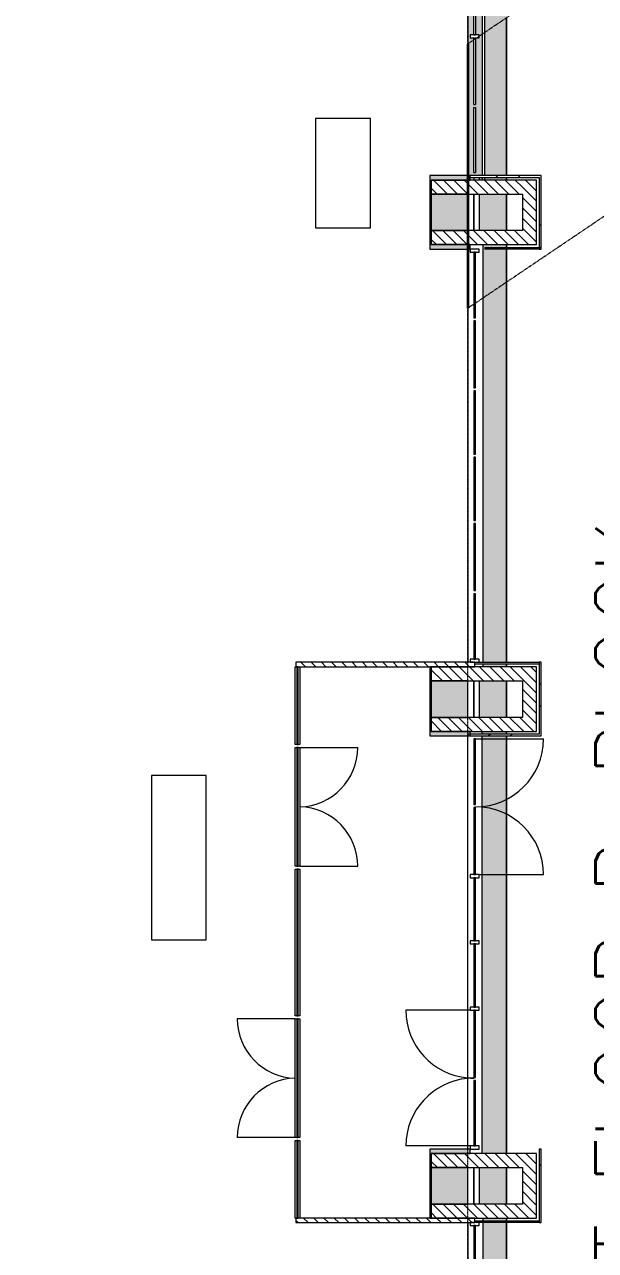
# Model space of a CAD drawing. Header units: millimetres. Extents: x -106145 to 154907, y -84585 to 152038.
# Drawn here: x 50104 to 59489, y 32672 to 52823 of the extents above; entities that cross this region are included whole.
import ezdxf

# ---------------------------------------------------------------- set-up
doc = ezdxf.new("R2010")
doc.units = ezdxf.units.MM
doc.linetypes.add('Cut Out Line _2_', pattern=[2, 1, -1])
for name, color, linetype, lineweight in [('A-ANNO-DIMS', 211, 'Continuous', 9), ('A-ANNO-DIMS-300', 211, 'Continuous', 9), ('A-DETL', 90, 'Continuous', 5), ('A-DETL-WIDE', 214, 'Continuous', 35), ('A-DOOR', 31, 'Continuous', 5), ('A-FLOR', 192, 'Continuous', 5), ('A-FLOR-PATT', 8, 'Continuous', 5), ('A-GLAZ-CURT', 52, 'Continuous', 5), ('A-GLAZ-CWMG', 51, 'Continuous', 5), ('A-WALL', 113, 'Continuous', 5), ('A-WALL-PATT', 111, 'Continuous', 5), ('G-ANNO-TEXT', 231, 'Continuous', 9), ('S-COLS', 52, 'Continuous', 5)]:
    doc.layers.add(name, color=color, linetype=linetype, lineweight=lineweight)
doc.styles.add('RomanS', font='romans__.ttf', dxfattribs={"width": 0.8, "height": 1200})
doc.styles.add('RomanS_B', font='', dxfattribs={"width": 0.8, "height": 1200})
doc.styles.get('RomanS_B').set_extended_font_data('RomanS', bold=True)
doc.dimstyles.new('Diagonal_-_4_mm_RomanS', dxfattribs={"dimscale": 304.8, "dimtxt": 1219.023462, "dimasz": 1.476378, "dimexe": 0.984252, "dimexo": 0.0625, "dimgap": 0.19685, "dimtad": 1, "dimdec": 0, "dimzin": 0, "dimdsep": 46, "dimtxsty": 'RomanS', "dimblk1": 'OBLIQUE', "dimblk2": 'OBLIQUE', "dimsah": 1, "dimcen": 0.09, "dimdle": 2.362205, "dimazin": 0, "dimtfac": 1, "dimtdec": 4, "dimtix": 1, "dimtmove": 0, "dimatfit": 3, "dimfxl": 2.362205, "dimfxlon": 1, "dimtvp": 1, "dimtolj": 1, "dimtzin": 0, "dimarcsym": 2})
pattern_1 = [(315, (0, 0), (84.18955, 84.18955), [])]
pattern_2 = [(45, (0, 0), (-754.342, 754.342), []), (45, (0, 1143), (-754.342, 754.342), [])]

# ---------------------------------------------------------------- blocks, each defined once
blk = doc.blocks.new('M_Door-Curtain-Wall-Double-Storefront1 - FGD2 - FIRE GLASS DOOR AS_ FACADE-12339980-Site Plan')
at = {"layer": 'A-DOOR', "color": 41}
for p, q in [((-1115, 115), (-1115, 1131)), ((1115, 115), (1115, 1131))]:
    blk.add_line(p, q, dxfattribs=at)
at = {"layer": 'A-DOOR', "color": 253}
for p, q in [((-1115, 75), (-1115, 115)), ((1115, 75), (1115, 115))]:
    blk.add_line(p, q, dxfattribs=at)
at = {"layer": 'A-DOOR', "color": 41}
for centre, start, end in [((-1115, 16), 5.1434, 90), ((1115, 16), 90, 174.8566)]:
    blk.add_arc(centre, 1115, start, end, dxfattribs=at)
at = {"layer": 'A-DOOR', "color": 253}
for centre, start, end in [((-1115, 16), 0, 5.1434), ((1115, 16), 174.8566, 180)]:
    blk.add_arc(centre, 1115, start, end, dxfattribs=at)
blk = doc.blocks.new('M_Door-Curtain-Wall-Double-Storefront1 - FGD2 - FIRE GLASS DOOR AS_ FACADE-12339981-Site Plan')
at = {"layer": 'A-DOOR', "color": 253}
for p, q in [((-1115, -75), (-1115, -1131)), ((1115, -16), (1115, -1131))]:
    blk.add_line(p, q, dxfattribs=at)
for centre, start, end in [((-1115, -16), 270, 360), ((1115, -16), 180, 270)]:
    blk.add_arc(centre, 1115, start, end, dxfattribs=at)
blk = doc.blocks.new('Rectangular Mullion - 50 x 150mm-10192813-Site Plan')
at = {"layer": 'A-GLAZ-CWMG', "color": 53, "lineweight": 18}
for p, q in [((0, 75), (-50, 75)), ((-50, 75), (-50, -75)), ((0, -75), (0, 75)), ((-50, -75), (0, -75))]:
    blk.add_line(p, q, dxfattribs=at)
blk = doc.blocks.new('Rectangular Mullion - 50 x 150mm-V50-Site Plan')
at = {"layer": 'A-GLAZ-CWMG', "color": 191, "lineweight": 18}
for p, q in [((0, 75), (-50, 75)), ((-50, 75), (-50, -75)), ((0, -75), (0, 75)), ((-50, -75), (0, -75))]:
    blk.add_line(p, q, dxfattribs=at)
blk = doc.blocks.new('System Panel - Glazed-15273195-Site Plan')
at = {"layer": 'A-GLAZ-CURT', "color": 151}
for p, q in [((-534, 13), (534, 13)), ((-534, 13), (-534, -12)), ((534, 13), (534, -12)), ((534, -12), (-534, -12))]:
    blk.add_line(p, q, dxfattribs=at)
blk = doc.blocks.new('System Panel - Glazed-15273196-Site Plan')
at = {"layer": 'A-GLAZ-CURT', "color": 253}
for p, q in [((-558, 13), (558, 13)), ((-558, 13), (-558, -12)), ((558, 13), (558, -12)), ((558, -12), (-558, -12))]:
    blk.add_line(p, q, dxfattribs=at)
blk = doc.blocks.new('Rectangular Mullion - 50 x 150mm-15273193-Site Plan')
at = {"layer": 'A-GLAZ-CWMG', "color": 191, "lineweight": 18}
for p, q in [((-25, 75), (4, 75)), ((-25, 31), (-25, 75))]:
    blk.add_line(p, q, dxfattribs=at)
at = {"layer": 'A-GLAZ-CWMG', "color": 53, "lineweight": 18}
for p, q in [((-25, -75), (-25, 31)), ((4, 75), (25, 75)), ((25, 75), (25, -75)), ((25, -75), (-25, -75))]:
    blk.add_line(p, q, dxfattribs=at)
blk = doc.blocks.new('M_Door-Curtain-Wall-Double-Storefront1 - FGD2 - FIRE GLASS DOOR AS_ FACADE-15429360-Site Plan')
at = {"layer": 'A-DOOR', "color": 41}
for p, q in [((-975, 37.5), (-975, 990.55)), ((975, 37.5), (975, 990.55))]:
    blk.add_line(p, q, dxfattribs=at)
for centre, start, end in [((-975, 15.55), 1.300779, 90), ((975, 15.55), 90, 178.699221)]:
    blk.add_arc(centre, 975, start, end, dxfattribs=at)
blk = doc.blocks.new('M_Door-Curtain-Wall-Double-Storefront1 - FGD2 - FIRE GLASS DOOR AS_ FACADE-15429381-Site Plan')
at = {"layer": 'A-DOOR', "color": 41}
for p, q in [((-975, -37.5), (-975, -990.55)), ((975, -37.5), (975, -990.55))]:
    blk.add_line(p, q, dxfattribs=at)
for centre, start, end in [((-975, -15.55), 270, 358.699221), ((975, -15.55), 181.300779, 270)]:
    blk.add_arc(centre, 975, start, end, dxfattribs=at)
blk = doc.blocks.new('System Panel - Glazed 2-15429354-Site Plan')
at = {"layer": 'A-GLAZ-CURT', "color": 121, "lineweight": 9}
for p, q in [((637.5, 12.5), (-637.5, 12.5)), ((-637.5, 12.5), (-637.5, -12.5)), ((637.5, -12.5), (637.5, 12.5)), ((-637.5, -12.5), (637.5, -12.5))]:
    blk.add_line(p, q, dxfattribs=at)
blk = doc.blocks.new('System Panel - Glazed 2-15308007-Site Plan')
at = {"layer": 'A-GLAZ-CURT', "color": 121, "lineweight": 9}
for p, q in [((975, 12.5), (-975, 12.5)), ((-975, 12.5), (-975, -12.5)), ((975, -12.5), (975, 12.5)), ((-975, -12.5), (975, -12.5))]:
    blk.add_line(p, q, dxfattribs=at)
blk = doc.blocks.new('System Panel - Glazed 2-15429382-Site Plan')
at = {"layer": 'A-GLAZ-CURT', "color": 121, "lineweight": 9}
for p, q in [((1205, 12.5), (-1205, 12.5)), ((-1205, 12.5), (-1205, -12.5)), ((1205, -12.5), (1205, 12.5)), ((-1205, -12.5), (1205, -12.5))]:
    blk.add_line(p, q, dxfattribs=at)
blk = doc.blocks.new('Rectangular Mullion - 50 x 75mm-15429350-Site Plan')
at = {"layer": 'A-GLAZ-CWMG', "color": 41}
for p, q in [((54554, 42265), (54564, 42265)), ((54554, 40990), (54554, 42265)), ((54629, 42265), (54629, 40990)), ((54579, 40990), (54554, 40990)), ((54629, 40990), (54604, 40990))]:
    blk.add_line(p, q, dxfattribs=at)
blk = doc.blocks.new('Rectangular Mullion - 50 x 75mm-7482078-Site Plan')
at = {"layer": 'A-GLAZ-CWMG', "color": 41}
for p, q in [((54554, 40940), (54579, 40940)), ((54554, 38990), (54554, 40940)), ((54604, 40940), (54629, 40940)), ((54629, 40940), (54629, 38990)), ((54579, 38990), (54554, 38990)), ((54629, 38990), (54604, 38990))]:
    blk.add_line(p, q, dxfattribs=at)
blk = doc.blocks.new('Rectangular Mullion - 50 x 75mm-15429379-Site Plan')
at = {"layer": 'A-GLAZ-CWMG', "color": 41}
for p, q in [((54554, 38940), (54579, 38940)), ((54554, 36530), (54554, 38940)), ((54604, 38940), (54629, 38940)), ((54629, 38940), (54629, 36530)), ((54579, 36530), (54554, 36530)), ((54629, 36530), (54604, 36530))]:
    blk.add_line(p, q, dxfattribs=at)
blk = doc.blocks.new('Rectangular Mullion - 50 x 75mm-15429372-Site Plan')
at = {"layer": 'A-GLAZ-CWMG', "color": 41}
for p, q in [((54554, 34480), (54579, 34480)), ((54554, 33205), (54554, 34480)), ((54604, 34480), (54629, 34480)), ((54629, 34480), (54629, 33205)), ((54564, 33205), (54554, 33205))]:
    blk.add_line(p, q, dxfattribs=at)
blk = doc.blocks.new('System Panel - Glazed-15315226-Site Plan')
at = {"layer": 'A-GLAZ-CURT', "color": 133, "lineweight": 9}
for p, q in [((516, 13), (-516, 13)), ((-516, 13), (-516, -13)), ((516, -13), (516, 13)), ((-516, -13), (516, -13))]:
    blk.add_line(p, q, dxfattribs=at)
blk = doc.blocks.new('Rectangular Mullion - 50 x 150mm-15315229-Site Plan')
at = {"layer": 'A-GLAZ-CWMG', "color": 53, "lineweight": 18}
for p, q in [((-50, 75), (0, 75)), ((-50, -75), (-50, 75)), ((0, 75), (0, -75)), ((0, -75), (-50, -75))]:
    blk.add_line(p, q, dxfattribs=at)
blk = doc.blocks.new('System Panel - Glazed-11363700-Site Plan')
at = {"layer": 'A-GLAZ-CURT', "color": 133, "lineweight": 9}
for p, q in [((539, 13), (-539, 13)), ((-539, 13), (-539, -13)), ((539, -13), (539, 13)), ((-539, -13), (539, -13))]:
    blk.add_line(p, q, dxfattribs=at)
blk = doc.blocks.new('System Panel - Glazed-11363701-Site Plan')
at = {"layer": 'A-GLAZ-CURT', "color": 133, "lineweight": 9}
for p, q in [((551, 13), (-551, 13)), ((-551, 13), (-551, -13)), ((551, -13), (551, 13)), ((-551, -13), (551, -13))]:
    blk.add_line(p, q, dxfattribs=at)
blk = doc.blocks.new('System Panel - Glazed-10195712-Site Plan')
at = {"layer": 'A-GLAZ-CURT', "color": 133, "lineweight": 9}
for p, q in [((520, 12.5), (-520, 12.5)), ((-520, 12.5), (-520, -12.5)), ((520, -12.5), (520, 12.5)), ((-520, -12.5), (520, -12.5))]:
    blk.add_line(p, q, dxfattribs=at)
blk = doc.blocks.new('Rectangular Mullion - 50 x 150mm-V53-Site Plan')
at = {"layer": 'A-GLAZ-CWMG', "color": 53, "lineweight": 18}
for p, q in [((-25, 75), (25, 75)), ((-25, -75), (-25, 75)), ((25, 75), (25, -75)), ((25, -75), (-25, -75))]:
    blk.add_line(p, q, dxfattribs=at)
blk = doc.blocks.new('System Panel - Glazed-15430276-Site Plan')
at = {"layer": 'A-GLAZ-CURT', "color": 71, "lineweight": 9}
for p, q in [((295, 13), (-539, 13)), ((-539, 13), (-539, -13)), ((-539, -13), (312, -13))]:
    blk.add_line(p, q, dxfattribs=at)
at = {"layer": 'A-GLAZ-CURT', "color": 133, "lineweight": 9}
for p, q in [((539, 13), (295, 13)), ((539, -13), (539, 13)), ((312, -13), (539, -13))]:
    blk.add_line(p, q, dxfattribs=at)
blk = doc.blocks.new('System Panel - Glazed-15430277-Site Plan')
at = {"layer": 'A-GLAZ-CURT', "color": 133, "lineweight": 9}
for p, q in [((551, 13), (-551, 13)), ((-551, 13), (-551, -13)), ((551, -13), (551, 13)), ((-551, -13), (551, -13))]:
    blk.add_line(p, q, dxfattribs=at)
blk = doc.blocks.new('System Panel - Glazed-15315228-Site Plan')
at = {"layer": 'A-GLAZ-CURT', "color": 133, "lineweight": 9}
for p, q in [((520, 12.5), (-520, 12.5)), ((-520, 12.5), (-520, -12.5)), ((520, -12.5), (520, 12.5)), ((-520, -12.5), (520, -12.5))]:
    blk.add_line(p, q, dxfattribs=at)
blk = doc.blocks.new('System Panel - Glazed-15430278-Site Plan')
at = {"layer": 'A-GLAZ-CURT', "color": 133, "lineweight": 9}
for p, q in [((551, 13), (-551, 13)), ((-551, 13), (-551, -13)), ((551, -13), (551, 13)), ((-551, -13), (551, -13))]:
    blk.add_line(p, q, dxfattribs=at)
blk = doc.blocks.new('System Panel - Glazed-15430279-Site Plan')
at = {"layer": 'A-GLAZ-CURT', "color": 133, "lineweight": 9}
for p, q in [((539, 13), (-539, 13)), ((-539, 13), (-539, -13)), ((539, -13), (539, 13)), ((-539, -13), (539, -13))]:
    blk.add_line(p, q, dxfattribs=at)
blk = doc.blocks.new('System Panel - Glazed-15273201-Site Plan')
at = {"layer": 'A-GLAZ-CURT', "color": 151}
for p, q in [((-547, 13), (517, 13)), ((-547, 13), (-547, -12)), ((534, -12), (-547, -12))]:
    blk.add_line(p, q, dxfattribs=at)
at = {"layer": 'A-GLAZ-CURT', "color": 253}
for p, q in [((517, 13), (547, 13)), ((547, 13), (547, -12)), ((547, -12), (534, -12))]:
    blk.add_line(p, q, dxfattribs=at)
blk = doc.blocks.new('Walls 165 - Walls 157-15289466-Site Plan')
at = {"layer": 'A-WALL-PATT'}
h = blk.add_hatch(color=41, dxfattribs=at)
h.paths.add_polyline_path([(56789, 29205), (56789, 30265), (57389, 30265), (57389, 30340), (56764, 30340), (56764, 29205)], flags=0)
h.paths.add_polyline_path([(56764, 37130), (57389, 37130), (57389, 37205), (56789, 37205), (56789, 38265), (56764, 38265), (56764, 37403)], flags=0)
h.paths.add_polyline_path([(56764, 45130), (57389, 45130), (57389, 45205), (56789, 45205), (56789, 46265), (57389, 46265), (57389, 46340), (56764, 46340)], flags=0)
h = blk.add_hatch(color=41, dxfattribs=at)
h.paths.add_polyline_path([(57429, 45130), (57429, 45205), (57389, 45205), (57389, 45130)], flags=0)
h.paths.add_polyline_path([(57389, 46265), (57429, 46265), (57429, 46340), (57389, 46340), (57389, 46335)], flags=0)
h = blk.add_hatch(color=41, dxfattribs=at)
h.paths.add_polyline_path([(57389, 30265), (57429, 30265), (57429, 30340), (57389, 30340), (57389, 30335)], flags=0)
h.paths.add_polyline_path([(57429, 37130), (57429, 37205), (57389, 37205), (57389, 37130)], flags=0)
at = {"layer": 'A-WALL', "color": 61, "lineweight": 18}
for p, q in [((57389, 46340), (56764, 46340)), ((56764, 46340), (56764, 45130)), ((56789, 46265), (57389, 46265)), ((56789, 45205), (56789, 46265)), ((57389, 45205), (56789, 45205)), ((56764, 45130), (57389, 45130)), ((56789, 38265), (56764, 38265)), ((56764, 38265), (56764, 37130)), ((56789, 37205), (56789, 38265)), ((56764, 37130), (57389, 37130)), ((57389, 37205), (56789, 37205)), ((57389, 30340), (56764, 30340)), ((56764, 30340), (56764, 29205)), ((56789, 29205), (56789, 30265)), ((56789, 30265), (57389, 30265)), ((56764, 29205), (56789, 29205))]:
    blk.add_line(p, q, dxfattribs=at)
at = {"layer": 'A-WALL', "color": 191, "lineweight": 18}
for p, q in [((57429, 46340), (57389, 46340)), ((57389, 46265), (57429, 46265)), ((57429, 46265), (57429, 46340)), ((57429, 45205), (57389, 45205)), ((57429, 45130), (57429, 45205)), ((57389, 45130), (57429, 45130))]:
    blk.add_line(p, q, dxfattribs=at)
at = {"layer": 'A-WALL', "color": 53, "lineweight": 18}
for p, q in [((57429, 37205), (57389, 37205)), ((57389, 37130), (57429, 37130)), ((57429, 37130), (57429, 37205)), ((57429, 30340), (57389, 30340)), ((57389, 30265), (57429, 30265)), ((57429, 30265), (57429, 30340))]:
    blk.add_line(p, q, dxfattribs=at)
blk = doc.blocks.new('MM-HOSPITAL A _ B BLOCK-2022_11_05_CENTRAL_rvt-1-Site Plan')
at = {"layer": 'A-WALL-PATT'}
h = blk.add_hatch(dxfattribs=at)
h.set_pattern_fill('FP_19', color=90, style=0, pattern_type=2)
h.set_pattern_definition(pattern_1)
h.paths.add_polyline_path([(56789, 50035), (58289, 50035), (58289, 50265), (56789, 50265)], flags=0)
h = blk.add_hatch(dxfattribs=at)
h.set_pattern_fill('FP_20', color=41, style=0, pattern_type=2)
h.set_pattern_definition(pattern_2)
h.paths.add_polyline_path([(57568, 50310), (58564, 50310), (58564, 50340), (57389, 50340), (57389, 50310)], flags=0)
h = blk.add_hatch(dxfattribs=at)
h.set_pattern_fill('FP_19', color=90, style=0, pattern_type=2)
h.set_pattern_definition(pattern_1)
h.paths.add_polyline_path([(58289, 49205), (58519, 49205), (58519, 50265), (58289, 50265), (58289, 49435)], flags=0)
h = blk.add_hatch(dxfattribs=at)
h.set_pattern_fill('FP_20', color=41, style=0, pattern_type=2)
h.set_pattern_definition(pattern_2)
h.paths.add_polyline_path([(58594, 49130), (58594, 50340), (58564, 50340), (58564, 49130)], flags=0)
h = blk.add_hatch(dxfattribs=at)
h.set_pattern_fill('FP_19', color=90, style=0, pattern_type=2)
h.set_pattern_definition(pattern_1)
h.paths.add_polyline_path([(58289, 49205), (58289, 49435), (56789, 49435), (56789, 49205), (57568, 49205)], flags=0)
h = blk.add_hatch(dxfattribs=at)
h.set_pattern_fill('FP_19', color=41, style=0, pattern_type=2)
h.set_pattern_definition(pattern_1)
h.paths.add_polyline_path([(57504, 42265), (57504, 42340), (54564, 42340), (54564, 42265), (57389, 42265)], flags=0)
h = blk.add_hatch(dxfattribs=at)
h.set_pattern_fill('FP_20', color=41, style=0, pattern_type=2)
h.set_pattern_definition(pattern_2)
h.paths.add_polyline_path([(58594, 41130), (58594, 42340), (58564, 42340), (58564, 41130)], flags=0)
h = blk.add_hatch(dxfattribs=at)
h.set_pattern_fill('FP_19', color=90, style=0, pattern_type=2)
h.set_pattern_definition(pattern_1)
h.paths.add_polyline_path([(57568, 42035), (58289, 42035), (58289, 42265), (56789, 42265), (56789, 42035), (57389, 42035)], flags=0)
h = blk.add_hatch(dxfattribs=at)
h.set_pattern_fill('FP_19', color=90, style=0, pattern_type=2)
h.set_pattern_definition(pattern_1)
h.paths.add_polyline_path([(58519, 41205), (58519, 42265), (58289, 42265), (58289, 41205)], flags=0)
h = blk.add_hatch(dxfattribs=at)
h.set_pattern_fill('FP_19', color=90, style=0, pattern_type=2)
h.set_pattern_definition(pattern_1)
h.paths.add_polyline_path([(56789, 41205), (58289, 41205), (58289, 41435), (56789, 41435), (56789, 41403)], flags=0)
h = blk.add_hatch(dxfattribs=at)
h.set_pattern_fill('FP_20', color=41, style=0, pattern_type=2)
h.set_pattern_definition(pattern_2)
h.paths.add_polyline_path([(57568, 41130), (58564, 41130), (58564, 41160), (57389, 41160), (57389, 41130)], flags=0)
h = blk.add_hatch(dxfattribs=at)
h.set_pattern_fill('FP_19', color=90, style=0, pattern_type=2)
h.set_pattern_definition(pattern_1)
h.paths.add_polyline_path([(56789, 34035), (58289, 34035), (58289, 34265), (56789, 34265)], flags=0)
h = blk.add_hatch(dxfattribs=at)
h.set_pattern_fill('FP_19', color=90, style=0, pattern_type=2)
h.set_pattern_definition(pattern_1)
h.paths.add_polyline_path([(58289, 33435), (58519, 33435), (58519, 34265), (58289, 34265), (58289, 34027)], flags=0)
h = blk.add_hatch(dxfattribs=at)
h.set_pattern_fill('FP_20', color=41, style=0, pattern_type=2)
h.set_pattern_definition(pattern_2)
h.paths.add_polyline_path([(58564, 33130), (58594, 33130), (58594, 34340), (58564, 34340), (58564, 34027)], flags=0)
h = blk.add_hatch(dxfattribs=at)
h.set_pattern_fill('FP_19', color=90, style=0, pattern_type=2)
h.set_pattern_definition(pattern_1)
h.paths.add_polyline_path([(58519, 33205), (58519, 33435), (56789, 33435), (56789, 33205), (57568, 33205)], flags=0)
h = blk.add_hatch(dxfattribs=at)
h.set_pattern_fill('FP_19', color=41, style=0, pattern_type=2)
h.set_pattern_definition(pattern_1)
h.paths.add_polyline_path([(57504, 33130), (57504, 33205), (54564, 33205), (54564, 33130), (57389, 33130)], flags=0)
at = {"layer": 'S-COLS'}
for points in [[(56789, 49435), (57389, 49435), (57389, 50035), (56789, 50035)], [(56789, 41435), (57389, 41435), (57389, 42035), (56789, 42035)], [(56789, 33435), (57389, 33435), (57389, 34035), (56789, 34035), (56789, 34027)]]:
    blk.add_hatch(color=256, dxfattribs=at).paths.add_polyline_path(points, flags=0)
at = {"layer": 'A-FLOR', "color": 41}
for p, q in [((55789, 51280), (54889, 51280)), ((54889, 51280), (54889, 49480)), ((55789, 49480), (55789, 51280)), ((54889, 49480), (55789, 49480)), ((57389, 48160), (57389, 42340)), ((53089, 40480), (52189, 40480)), ((52189, 40480), (52189, 37780)), ((53089, 37780), (53089, 40480)), ((52189, 37780), (53089, 37780)), ((57389, 33130), (57389, 26525))]:
    blk.add_line(p, q, dxfattribs=at)
at = {"layer": 'A-FLOR', "color": 151}
blk.add_line((57644, 48332), (57644, 49205), dxfattribs=at)
at = {"layer": 'A-FLOR', "color": 90}
blk.add_line((57389, 49130), (57389, 48160), dxfattribs=at)
at = {"layer": 'A-FLOR', "color": 253}
for p, q in [((57644, 42340), (57644, 48332)), ((57644, 42265), (57644, 42310)), ((57644, 33160), (57644, 33205)), ((57644, 26525), (57644, 33130))]:
    blk.add_line(p, q, dxfattribs=at)
at = {"layer": 'A-WALL', "color": 253}
for p, q in [((57634, 52668), (57634, 55925)), ((57664, 55925), (57664, 52688)), ((57579, 42340), (58564, 42340)), ((58564, 42310), (57504, 42310)), ((57619, 41205), (57619, 41160)), ((57619, 41130), (57619, 34265)), ((57504, 33160), (58564, 33160)), ((58564, 33130), (57579, 33130))]:
    blk.add_line(p, q, dxfattribs=at)
at = {"layer": 'A-WALL', "color": 151}
for p, q in [((57634, 50340), (57634, 52668)), ((57664, 52688), (57664, 50340)), ((57634, 50265), (57634, 50310)), ((57664, 50310), (57664, 50265)), ((57669, 49160), (58564, 49160)), ((57669, 49160), (57669, 49130)), ((58564, 49130), (57669, 49130))]:
    blk.add_line(p, q, dxfattribs=at)
at = {"layer": 'A-WALL', "color": 61, "lineweight": 18}
for p, q in [((57389, 50265), (56789, 50265)), ((56789, 50265), (56789, 50035)), ((56789, 50035), (57389, 50035)), ((57389, 49435), (56789, 49435)), ((56789, 49435), (56789, 49205)), ((56789, 49205), (57389, 49205)), ((57389, 42340), (54564, 42340)), ((54564, 42340), (54564, 42265)), ((54564, 42265), (57389, 42265)), ((57389, 42265), (56789, 42265)), ((56789, 42265), (56789, 42035)), ((56789, 42035), (57389, 42035)), ((57389, 41435), (56789, 41435)), ((56789, 41435), (56789, 41205)), ((56789, 41205), (57389, 41205)), ((57389, 41160), (57389, 41130)), ((57389, 34265), (56789, 34265)), ((56789, 34265), (56789, 34035)), ((56789, 34035), (57389, 34035)), ((57389, 33435), (56789, 33435)), ((56789, 33435), (56789, 33205)), ((57389, 33205), (54564, 33205)), ((54564, 33205), (54564, 33130)), ((54564, 33130), (57389, 33130)), ((56789, 33205), (57389, 33205))]:
    blk.add_line(p, q, dxfattribs=at)
at = {"layer": 'A-WALL', "color": 191, "lineweight": 18}
for p, q in [((58564, 50340), (57389, 50340)), ((57389, 50310), (58564, 50310)), ((58289, 50265), (57389, 50265)), ((58519, 50265), (58289, 50265)), ((58519, 49205), (58519, 50265)), ((58594, 50340), (58564, 50340)), ((58564, 50310), (58564, 49130)), ((58594, 49130), (58594, 50340)), ((57389, 50035), (58289, 50035)), ((58289, 50035), (58289, 49435)), ((58289, 49435), (57389, 49435)), ((57389, 49205), (58289, 49205)), ((58289, 49205), (58519, 49205)), ((58564, 49130), (58594, 49130))]:
    blk.add_line(p, q, dxfattribs=at)
at = {"layer": 'A-WALL', "color": 130, "lineweight": 18}
blk.add_line((57389, 50340), (57389, 50310), dxfattribs=at)
at = {"layer": 'A-WALL', "color": 53, "lineweight": 18}
for p, q in [((57504, 42340), (57389, 42340)), ((57504, 42265), (57504, 42340)), ((58564, 42340), (58564, 41160)), ((58594, 42340), (58564, 42340)), ((58594, 41130), (58594, 42340)), ((58289, 42265), (57389, 42265)), ((57389, 42265), (57504, 42265)), ((58519, 42265), (58289, 42265)), ((58519, 41205), (58519, 42265)), ((57389, 42035), (58289, 42035)), ((58289, 42035), (58289, 41435)), ((58289, 41435), (57389, 41435)), ((57389, 41205), (58289, 41205)), ((58564, 41160), (57389, 41160)), ((57389, 41130), (58564, 41130)), ((58289, 41205), (58519, 41205)), ((58564, 41130), (58594, 41130)), ((58289, 34265), (57389, 34265)), ((58519, 34265), (58289, 34265)), ((58519, 33435), (58519, 34265)), ((58564, 34340), (58564, 33130)), ((58594, 34340), (58564, 34340)), ((58594, 33130), (58594, 34340)), ((57389, 34035), (58289, 34035)), ((58289, 34035), (58289, 33435)), ((58289, 33435), (57389, 33435)), ((58519, 33205), (58519, 33435)), ((57389, 33205), (58519, 33205)), ((57504, 33205), (57389, 33205)), ((57389, 33130), (57504, 33130)), ((57504, 33130), (57504, 33205)), ((58564, 33130), (58594, 33130))]:
    blk.add_line(p, q, dxfattribs=at)
at = {"layer": 'A-WALL', "color": 41}
blk.add_line((57389, 34340), (57389, 41130), dxfattribs=at)
at = {"layer": 'S-COLS', "color": 41}
for p, q in [((57389, 50035), (56789, 50035)), ((56789, 50035), (56789, 49435)), ((56789, 49435), (57389, 49435)), ((57389, 42035), (56789, 42035)), ((56789, 42035), (56789, 41435)), ((57389, 41435), (57389, 42035)), ((56789, 41435), (57389, 41435)), ((57389, 34035), (56789, 34035)), ((56789, 34035), (56789, 33435)), ((57389, 33435), (57389, 34035)), ((56789, 33435), (57389, 33435))]:
    blk.add_line(p, q, dxfattribs=at)
at = {"layer": 'S-COLS', "color": 90}
blk.add_line((57389, 49435), (57389, 50035), dxfattribs=at)
at = {"color": 253, "lineweight": 5}
for name, p, rotation in [('System Panel - Glazed-15273196-Site Plan', (57504, 53210), 89.99999999999953), ('System Panel - Glazed-15273201-Site Plan', (57504, 52055), 89.99999999999953), ('System Panel - Glazed-15273195-Site Plan', (57504, 50924), 89.99999999999953), ('Rectangular Mullion - 50 x 150mm-V50-Site Plan', (57504, 49130), 89.99999999999959), ('System Panel - Glazed-15430276-Site Plan', (57504, 48541), 269.9999999999996), ('System Panel - Glazed-15430277-Site Plan', (57504, 47401), 269.9999999999996), ('System Panel - Glazed-15315228-Site Plan', (57504, 46280), 269.9999999999996), ('System Panel - Glazed-15315228-Site Plan', (57504, 45190), 269.9999999999996), ('System Panel - Glazed-15430278-Site Plan', (57504, 44069), 269.9999999999996), ('System Panel - Glazed-15430279-Site Plan', (57504, 42929), 269.9999999999996), ('System Panel - Glazed 2-15429354-Site Plan', (54592, 41628), 269.9999999999995), ('System Panel - Glazed 2-15308007-Site Plan', (54592, 39965), 269.9999999999995), ('M_Door-Curtain-Wall-Double-Storefront1 - FGD2 - FIRE GLASS DOOR AS_ FACADE-15429360-Site Plan', (54592, 39965), 269.9999999999995), ('System Panel - Glazed-11363700-Site Plan', (57504, 40541), 89.99999999999959), ('M_Door-Curtain-Wall-Double-Storefront1 - FGD2 - FIRE GLASS DOOR AS_ FACADE-12339981-Site Plan', (57504, 39965), 89.99999999999959), ('System Panel - Glazed-11363701-Site Plan', (57504, 39401), 89.99999999999959), ('System Panel - Glazed 2-15429382-Site Plan', (54592, 37735), 269.9999999999995), ('System Panel - Glazed-10195712-Site Plan', (57504, 38280), 89.99999999999959), ('System Panel - Glazed-10195712-Site Plan', (57504, 37190), 89.99999999999959), ('M_Door-Curtain-Wall-Double-Storefront1 - FGD2 - FIRE GLASS DOOR AS_ FACADE-15429381-Site Plan', (54592, 35505), 269.9999999999995), ('System Panel - Glazed 2-15308007-Site Plan', (54592, 35505), 269.9999999999995), ('M_Door-Curtain-Wall-Double-Storefront1 - FGD2 - FIRE GLASS DOOR AS_ FACADE-12339980-Site Plan', (57504, 35505), 89.99999999999959), ('System Panel - Glazed-11363701-Site Plan', (57504, 36069), 89.99999999999959), ('System Panel - Glazed-11363700-Site Plan', (57504, 34929), 89.99999999999959), ('System Panel - Glazed 2-15429354-Site Plan', (54592, 33843), 269.9999999999995), ('Rectangular Mullion - 50 x 150mm-10192813-Site Plan', (57504, 34340), 269.9999999999996), ('System Panel - Glazed-15315226-Site Plan', (57504, 32564), 89.99999999999959)]:
    blk.add_blockref(name, p, dxfattribs=dict(at, rotation=rotation))
at = {"color": 253, "lineweight": 5, "extrusion": (0, 0, -1)}
for name, p, rotation in [('Rectangular Mullion - 50 x 150mm-15273193-Site Plan', (-57504, 52627), 90.0000000000005), ('Rectangular Mullion - 50 x 150mm-15315229-Site Plan', (-57504, 42340), 270.0000000000004), ('Rectangular Mullion - 50 x 150mm-V53-Site Plan', (-57504, 38825), 90.00000000000041), ('Rectangular Mullion - 50 x 150mm-V53-Site Plan', (-57504, 37735), 90.00000000000041), ('Rectangular Mullion - 50 x 150mm-V53-Site Plan', (-57504, 36645), 90.00000000000041), ('Rectangular Mullion - 50 x 150mm-15315229-Site Plan', (-57504, 33130), 90.00000000000044)]:
    blk.add_blockref(name, p, dxfattribs=dict(at, rotation=rotation))
at = {"color": 253, "lineweight": 5}
for name, p in [('Walls 165 - Walls 157-15289466-Site Plan', (0, 4000)), ('Rectangular Mullion - 50 x 75mm-15429350-Site Plan', (0, 0)), ('Rectangular Mullion - 50 x 75mm-7482078-Site Plan', (0, 0)), ('Rectangular Mullion - 50 x 75mm-15429379-Site Plan', (0, 0)), ('Rectangular Mullion - 50 x 75mm-7482078-Site Plan', (0, -4460)), ('Rectangular Mullion - 50 x 75mm-15429372-Site Plan', (0, 0))]:
    blk.add_blockref(name, p, dxfattribs=at)
blk = doc.blocks.new('MMU_ AMBALA_PODIUM_2022_11_02_CENTRAL_rvt-1-Site Plan')
at = {"layer": 'A-FLOR-PATT', "true_color": 0xc7c8ca}
h = blk.add_hatch(color=9, dxfattribs=at)
h.paths.add_polyline_path([(88259, 17665), (88259, 18115), (88214, 18115), (88214, 17665)], flags=0)
h.paths.add_polyline_path([(88489, 17665), (88959, 17665), (88959, 18160), (88609, 18160), (88609, 18115), (88489, 18115), (88489, 18108)], flags=0)
h.paths.add_polyline_path([(88184, 17665), (88184, 18115), (85569, 18115), (85569, 17665), (88024, 17665)], flags=0)
h.paths.add_polyline_path([(83823, 17665), (85339, 17665), (85339, 18115), (79988, 18115), (79988, 30128), (79995, 30381), (80013, 30634), (80045, 30886), (80088, 31135), (80144, 31383), (80211, 31627), (80291, 31867), (80382, 32104), (80485, 32335), (80600, 32561), (80725, 32782), (80861, 32996), (81007, 33203), (81163, 33402), (81329, 33594), (81763, 34043), (82013, 34318), (82254, 34600), (82486, 34890), (82708, 35188), (82920, 35493), (83164, 35871), (83315, 36122), (83497, 36445), (83668, 36775), (83828, 37110), (83978, 37450), (84116, 37794), (84244, 38143), (84359, 38496), (84464, 38852), (84556, 39212), (84637, 39574), (84706, 39939), (84764, 40306), (84764, 58958), (84722, 59335), (84668, 59711), (84601, 60084), (84523, 60455), (84431, 60823), (84328, 61188), (84213, 61550), (84086, 61907), (83947, 62260), (83796, 62609), (83634, 62951), (83461, 63289), (83276, 63620), (83081, 63945), (82875, 64264), (82659, 64576), (82432, 64880), (82343, 64992), (81969, 64740), (81980, 64727), (82207, 64431), (82423, 64128), (82629, 63818), (82825, 63501), (83009, 63178), (83182, 62848), (83345, 62513), (83495, 62173), (83635, 61828), (83762, 61478), (83877, 61124), (83981, 60766), (84072, 60405), (84151, 60041), (84218, 59675), (84272, 59307), (84314, 58937), (84314, 40338), (84255, 39968), (84173, 39559), (84099, 39237), (84003, 38876), (83894, 38518), (83774, 38164), (83641, 37814), (83497, 37470), (83341, 37130), (83173, 36796), (82995, 36467), (82773, 36094), (82604, 35830), (82393, 35521), (82171, 35220), (81940, 34926), (81698, 34641), (81447, 34364), (81007, 33908), (80836, 33713), (80672, 33506), (80523, 33300), (80381, 33083), (80250, 32859), (80128, 32630), (80018, 32395), (79919, 32156), (79830, 31912), (79753, 31664), (79688, 31413), (79634, 31160), (79592, 30904), (79562, 30646), (79543, 30339), (79538, 30128), (79538, 17665), (82773, 17665)], flags=0)
h.paths.add_polyline_path([(57619, 17815), (58289, 17815), (58289, 18035), (57579, 18035), (57579, 17935), (57619, 17935), (57619, 17855)], flags=0)
h.paths.add_polyline_path([(62819, 17815), (67026, 17815), (67026, 31354), (66972, 31596), (66906, 31836), (66830, 32073), (66743, 32306), (66646, 32535), (66539, 32760), (66422, 32980), (66296, 33194), (66160, 33402), (65969, 33662), (65861, 33800), (65661, 34027), (65271, 34439), (65024, 34717), (64786, 35003), (64558, 35297), (64340, 35598), (64133, 35907), (63936, 36223), (63749, 36545), (63574, 36873), (63410, 37207), (63257, 37546), (63116, 37890), (62987, 38239), (62869, 38592), (62764, 38949), (62671, 39309), (62589, 39672), (62521, 40038), (62455, 40481), (62420, 40775), (62389, 41146), (62370, 41517), (62364, 41889), (62364, 51516), (61914, 51212), (61914, 41889), (61920, 41518), (61938, 41147), (61968, 40778), (62010, 40409), (62064, 40042), (62130, 39676), (62207, 39314), (62297, 38953), (62398, 38596), (62510, 38243), (62634, 37893), (62769, 37547), (62915, 37206), (63073, 36870), (63241, 36539), (63419, 36214), (63623, 35871), (63808, 35581), (64017, 35275), (64237, 34976), (64465, 34683), (64704, 34399), (64951, 34122), (65374, 33676), (65533, 33490), (65682, 33297), (65823, 33097), (65969, 32863), (66074, 32679), (66185, 32461), (66306, 32183), (66374, 32011), (66453, 31780), (66520, 31545), (66576, 31307), (66576, 18265), (58824, 18265), (58821, 18102), (58815, 18103), (58817, 18265), (58594, 18265), (58594, 17815), (61109, 17815), (61109, 18150), (61339, 18150), (61342, 17815), (61769, 17815)], flags=0)
h.paths.add_polyline_path([(58519, 17815), (58564, 17815), (58564, 18265), (58029, 18265), (58028, 18310), (57694, 18310), (57694, 18265), (58519, 18265), (58519, 18035)], flags=0)
h.paths.add_polyline_path([(58819, 17990), (58813, 17990), (58815, 18029), (58820, 18029)], flags=0)
h.paths.add_polyline_path([(58820, 18030), (58814, 18030), (58815, 18069), (58821, 18069)], flags=0)
h.paths.add_polyline_path([(57664, 18265), (57664, 18310), (57579, 18310), (57579, 18265)], flags=0)
h.paths.add_polyline_path([(58029, 18340), (58029, 25315), (57694, 25315), (57694, 18340), (58028, 18340)], flags=0)
h.paths.add_polyline_path([(57664, 18340), (57664, 25315), (57579, 25315), (57579, 18340)], flags=0)
h.paths.add_polyline_path([(88609, 18390), (89059, 18390), (89059, 18435), (88609, 18435)], flags=0)
h.paths.add_polyline_path([(88609, 18465), (89059, 18465), (89059, 25195), (88609, 25195), (88609, 19276)], flags=0)
h.paths.add_polyline_path([(89011, 25225), (89059, 25225), (89059, 25270), (88609, 25270), (88609, 25225)], flags=0)
h.paths.add_polyline_path([(57694, 25345), (58029, 25345), (58029, 25390), (57694, 25390)], flags=0)
h.paths.add_polyline_path([(57664, 25345), (57664, 25390), (57579, 25390), (57579, 25345), (57644, 25345)], flags=0)
h.paths.add_polyline_path([(89010, 25500), (89059, 25500), (89059, 26090), (88609, 26090), (88609, 25500)], flags=0)
h.paths.add_polyline_path([(58029, 25620), (58029, 26215), (57579, 26215), (57579, 25620), (57926, 25620)], flags=0)
h.paths.add_polyline_path([(89059, 26320), (89059, 26365), (88609, 26365), (88609, 26320), (89004, 26320)], flags=0)
h.paths.add_polyline_path([(89059, 26395), (89059, 31695), (88609, 31695), (88609, 26395), (89004, 26395)], flags=0)
h.paths.add_polyline_path([(58029, 26450), (58029, 26495), (57644, 26495), (57644, 26450), (57914, 26450)], flags=0)
h.paths.add_polyline_path([(57644, 26525), (58029, 26525), (58029, 33130), (57644, 33130), (57644, 26652)], flags=0)
h.paths.add_polyline_path([(89059, 31725), (89059, 31770), (88609, 31770), (88609, 31725), (88970, 31725)], flags=0)
h.paths.add_polyline_path([(88609, 32000), (89059, 32000), (89059, 32590), (88609, 32590)], flags=0)
h.paths.add_polyline_path([(89059, 32820), (89059, 32865), (88609, 32865), (88609, 32820), (88964, 32820)], flags=0)
h.paths.add_polyline_path([(88609, 32895), (89059, 32895), (89059, 38195), (88609, 38195), (88609, 34027)], flags=0)
h.paths.add_polyline_path([(58029, 33160), (58029, 33205), (57644, 33205), (57644, 33160), (57820, 33160)], flags=0)
h.paths.add_polyline_path([(57816, 33435), (58029, 33435), (58029, 34035), (57579, 34035), (57579, 33435), (57644, 33435)], flags=0)
h.paths.add_polyline_path([(57804, 34265), (58029, 34265), (58029, 41130), (57619, 41130), (57619, 34265)], flags=0)
h.paths.add_polyline_path([(88609, 38225), (89059, 38225), (89059, 38270), (88609, 38270)], flags=0)
h.paths.add_polyline_path([(88609, 38500), (89059, 38500), (89059, 39090), (88609, 39090)], flags=0)
h.paths.add_polyline_path([(88923, 39320), (89059, 39320), (89059, 39365), (88609, 39365), (88609, 39320)], flags=0)
h.paths.add_polyline_path([(88922, 39395), (89059, 39395), (89059, 44695), (88609, 44695), (88609, 39395)], flags=0)
h.paths.add_polyline_path([(58029, 41160), (58029, 41205), (57619, 41205), (57619, 41160), (57708, 41160)], flags=0)
h.paths.add_polyline_path([(57579, 41435), (58029, 41435), (58029, 42035), (57579, 42035)], flags=0)
h.paths.add_polyline_path([(57692, 42265), (58029, 42265), (58029, 42310), (57644, 42310), (57644, 42265)], flags=0)
h.paths.add_polyline_path([(58029, 42340), (58029, 48592), (57644, 48332), (57644, 42340), (57691, 42340)], flags=0)
h.paths.add_polyline_path([(88609, 44725), (89059, 44725), (89059, 44770), (88609, 44770)], flags=0)
h.paths.add_polyline_path([(88609, 45000), (89059, 45000), (89059, 45590), (88609, 45590), (88609, 45091)], flags=0)
h.paths.add_polyline_path([(88609, 45820), (89059, 45820), (89059, 45865), (88609, 45865)], flags=0)
h.paths.add_polyline_path([(88881, 45895), (89059, 45895), (89059, 48920), (88609, 48920), (88609, 45895)], flags=0)
h.paths.add_polyline_path([(89059, 48950), (89059, 48995), (88609, 48995), (88609, 48950), (88862, 48950)], flags=0)
h.paths.add_polyline_path([(88609, 49225), (89059, 49225), (89059, 55980), (88609, 55980), (88609, 52467)], flags=0)
h.paths.add_polyline_path([(57389, 52503), (57491, 52572), (57491, 52602), (57429, 52602), (57429, 52652), (57491, 52652), (57491, 53768), (57429, 53768), (57429, 53818), (57491, 53818), (57491, 54935), (57429, 54935), (57429, 54985), (57491, 54985), (57491, 56025), (57429, 56025), (57429, 56075), (57491, 56075), (57491, 57150), (57516, 57150), (57516, 56075), (57579, 56075), (57579, 56025), (57516, 56025), (57516, 54985), (57579, 54985), (57579, 54935), (57516, 54935), (57516, 53818), (57579, 53818), (57579, 53768), (57516, 53768), (57516, 52652), (57579, 52652), (57579, 52631), (57634, 52668), (57634, 55925), (57664, 55925), (57664, 52688), (58029, 52934), (58029, 57275), (57389, 57275), (57389, 53070)], flags=0)
h.paths.add_polyline_path([(57516, 52589), (57535, 52602), (57516, 52602)], flags=0)
h.paths.add_polyline_path([(61914, 55554), (62364, 55857), (62366, 57999), (62370, 58262), (62389, 58633), (62420, 59004), (62464, 59374), (62540, 59843), (62590, 60108), (62671, 60471), (62765, 60832), (62870, 61189), (62988, 61542), (63117, 61891), (63259, 62235), (63428, 62609), (63576, 62909), (63751, 63237), (63938, 63559), (64135, 63875), (64343, 64184), (64561, 64486), (64789, 64780), (65027, 65066), (65304, 65375), (65532, 65613), (65798, 65874), (66072, 66125), (66355, 66368), (66646, 66600), (67020, 66874), (67251, 67034), (67564, 67236), (67883, 67427), (68209, 67607), (68541, 67776), (68878, 67933), (69221, 68079), (69568, 68214), (69920, 68336), (70275, 68447), (70634, 68545), (70996, 68631), (71361, 68705), (71728, 68767), (72097, 68816), (72468, 68853), (72839, 68877), (73211, 68888), (73584, 68887), (73956, 68873), (74371, 68842), (74697, 68808), (75066, 68757), (75433, 68693), (75797, 68617), (76159, 68528), (76517, 68427), (76872, 68315), (77223, 68190), (77569, 68054), (77911, 67905), (78247, 67746), (78578, 67575), (78903, 67393), (79204, 67210), (79610, 67484), (79345, 67653), (79018, 67846), (78685, 68028), (78346, 68198), (78002, 68358), (77653, 68506), (77299, 68642), (76941, 68766), (76578, 68879), (76213, 68979), (75844, 69067), (75472, 69144), (75098, 69207), (74722, 69258), (74345, 69297), (73966, 69323), (73587, 69337), (73208, 69338), (72829, 69327), (72450, 69303), (72073, 69266), (71696, 69217), (71322, 69156), (70867, 69063), (70581, 68996), (70170, 68884), (69851, 68787), (69492, 68665), (69120, 68523), (68787, 68385), (68442, 68227), (68070, 68041), (67768, 67879), (67440, 67688), (67119, 67486), (66728, 67219), (66497, 67052), (66198, 66819), (65906, 66577), (65622, 66325), (65347, 66064), (65080, 65794), (64823, 65515), (64575, 65228), (64337, 64933), (64108, 64630), (63869, 64288), (63682, 64003), (63485, 63679), (63299, 63348), (63124, 63012), (62933, 62609), (62807, 62323), (62666, 61970), (62536, 61614), (62419, 61253), (62314, 60889), (62220, 60521), (62139, 60150), (62070, 59777), (62014, 59402), (61962, 58921), (61939, 58647), (61920, 58269), (61914, 57889), (61914, 56155)], flags=0)
h.paths.add_polyline_path([(88817, 56210), (89059, 56210), (89059, 56255), (88609, 56255), (88609, 56210)], flags=0)
h.paths.add_polyline_path([(88816, 56285), (89059, 56285), (89059, 60860), (88609, 60860), (88609, 56285)], flags=0)
h.paths.add_polyline_path([(57389, 57505), (58029, 57505), (58029, 58105), (57389, 58105), (57389, 57505)], flags=0)
h.paths.add_polyline_path([(57669, 58335), (58029, 58335), (58029, 58380), (57669, 58380), (57672, 58410), (58029, 58410), (58029, 65130), (57669, 65130), (57669, 65160), (58029, 65160), (58029, 65205), (57619, 65205), (57619, 58335)], flags=0)
h.paths.add_polyline_path([(88787, 60890), (89059, 60890), (89059, 60935), (88609, 60935), (88609, 60890)], flags=0)
h.paths.add_polyline_path([(88785, 61165), (89059, 61165), (89059, 61755), (88609, 61755), (88609, 61165)], flags=0)
h.paths.add_polyline_path([(89059, 61985), (89059, 62030), (88609, 62030), (88609, 61985), (88780, 61985)], flags=0)
h.paths.add_polyline_path([(88780, 62060), (89059, 62060), (89059, 67505), (88609, 67505), (88609, 62060)], flags=0)
h.paths.add_polyline_path([(57389, 65435), (58029, 65435), (58029, 66035), (57389, 66035), (57389, 65435)], flags=0)
h.paths.add_polyline_path([(57389, 66265), (57389, 66265), (57389, 67219)], flags=0)
h.paths.add_polyline_path([(57763, 66265), (58029, 66265), (58029, 66310), (57694, 66310), (57694, 66265)], flags=0)
h.paths.add_polyline_path([(57619, 66265), (57664, 66265), (57664, 73130), (57619, 73130), (57619, 70907)], flags=0)
h.paths.add_polyline_path([(58029, 66340), (58029, 73130), (57694, 73130), (57694, 66340), (57764, 66340)], flags=0)
h.paths.add_polyline_path([(89059, 67535), (89059, 67580), (88609, 67580), (88609, 67535), (88745, 67535)], flags=0)
h.paths.add_polyline_path([(88609, 67810), (89059, 67810), (89059, 68400), (88609, 68400)], flags=0)
h.paths.add_polyline_path([(88739, 68630), (89059, 68630), (89059, 68675), (88609, 68675), (88609, 68630)], flags=0)
h.paths.add_polyline_path([(88609, 68705), (89059, 68705), (89059, 69522), (88609, 69218)], flags=0)
h.paths.add_polyline_path([(58029, 73160), (58029, 73205), (57694, 73205), (57694, 73160), (57842, 73160)], flags=0)
h.paths.add_polyline_path([(57619, 73160), (57664, 73160), (57664, 73205), (57619, 73205)], flags=0)
h.paths.add_polyline_path([(57846, 73435), (58029, 73435), (58029, 74035), (57389, 74035), (57389, 73435), (57768, 73435)], flags=0)
h.paths.add_polyline_path([(88609, 73551), (89059, 73855), (89059, 74350), (88609, 74350), (88609, 74077)], flags=0)
h.paths.add_polyline_path([(57782, 74265), (58029, 74265), (58029, 74310), (57669, 74310), (57669, 74340), (58029, 74340), (58029, 81130), (57669, 81130), (57669, 81160), (58029, 81160), (58029, 81205), (57619, 81205), (57619, 74265), (57669, 74265)], flags=0)
h.paths.add_polyline_path([(88702, 74380), (89059, 74380), (89059, 74425), (88609, 74425), (88609, 74380)], flags=0)
h.paths.add_polyline_path([(89059, 74655), (89059, 79500), (88609, 79500), (88609, 74655), (88701, 74655)], flags=0)
h.paths.add_polyline_path([(89059, 79730), (89059, 79775), (88609, 79775), (88609, 79730), (88669, 79730)], flags=0)
h.paths.add_polyline_path([(88609, 79805), (89059, 79805), (89059, 83105), (88609, 83105), (88609, 81970)], flags=0)
h.paths.add_polyline_path([(58029, 81435), (58029, 82035), (57389, 82035), (57389, 81435), (57938, 81435)], flags=0)
h.paths.add_polyline_path([(57948, 82265), (58029, 82265), (58029, 82310), (57694, 82310), (57694, 82265), (57913, 82265)], flags=0)
h.paths.add_polyline_path([(57619, 82265), (57664, 82265), (57664, 82310), (57619, 82310)], flags=0)
h.paths.add_polyline_path([(58029, 82340), (58029, 88830), (57694, 88830), (57694, 82340), (57949, 82340)], flags=0)
h.paths.add_polyline_path([(57619, 82340), (57664, 82340), (57664, 88830), (57619, 88830), (57619, 83814)], flags=0)
h.paths.add_polyline_path([(88647, 83135), (89059, 83135), (89059, 83180), (88609, 83180), (88609, 83135)], flags=0)
h.paths.add_polyline_path([(88646, 83410), (89059, 83410), (89059, 84000), (88609, 84000), (88609, 83410)], flags=0)
h.paths.add_polyline_path([(88641, 84230), (89059, 84230), (89059, 84275), (88609, 84275), (88609, 84230)], flags=0)
h.paths.add_polyline_path([(88640, 84305), (89059, 84305), (89059, 85505), (88609, 85505), (88609, 84305)], flags=0)
h.paths.add_polyline_path([(89059, 85735), (89059, 89735), (88439, 89735), (88439, 89505), (58594, 89505), (58594, 89285), (88609, 89285), (88609, 85735), (88631, 85735)], flags=0)
h.paths.add_polyline_path([(58022, 88860), (58029, 88860), (58029, 88905), (57694, 88905), (57694, 88860)], flags=0)
h.paths.add_polyline_path([(57664, 88860), (57664, 88905), (57619, 88905), (57619, 88860)], flags=0)
h.paths.add_polyline_path([(57619, 89135), (58029, 89135), (58029, 89285), (58289, 89285), (58289, 89505), (58089, 89505), (58089, 89735), (57389, 89735), (57389, 89135), (57568, 89135)], flags=0)
h.paths.add_polyline_path([(58519, 89285), (58564, 89285), (58564, 89505), (58519, 89505), (58519, 89292)], flags=0)
h = blk.add_hatch(color=9, dxfattribs=at)
h.paths.add_polyline_path([(57644, 48332), (58029, 48592), (58029, 49130), (57669, 49130), (57669, 49160), (58029, 49160), (58029, 49205), (57644, 49205), (57644, 48779)], flags=0)
h.paths.add_polyline_path([(57579, 49435), (58029, 49435), (58029, 50035), (57579, 50035)], flags=0)
h.paths.add_polyline_path([(57664, 50265), (58029, 50265), (58029, 50310), (57664, 50310)], flags=0)
h.paths.add_polyline_path([(57579, 50265), (57634, 50265), (57634, 50310), (57579, 50310)], flags=0)
h.paths.add_polyline_path([(57516, 50340), (57634, 50340), (57634, 52668), (57579, 52631), (57579, 52602), (57535, 52602), (57516, 52589), (57516, 51508), (57491, 51508), (57491, 52572), (57389, 52503), (57389, 50340), (57491, 50340)], flags=0)
h.paths.add_polyline_path([(57664, 50340), (58029, 50340), (58029, 52934), (57664, 52688)], flags=0)
h.paths.add_polyline_path([(57491, 50390), (57491, 51458), (57516, 51458), (57516, 50390)], flags=0)
h.paths.add_polyline_path([(61914, 51212), (62364, 51516), (62364, 55857), (61914, 55554)], flags=0)
h.paths.add_polyline_path([(81969, 64740), (82343, 64992), (82196, 65176), (81949, 65465), (81694, 65745), (81429, 66017), (81155, 66279), (80873, 66533), (80583, 66777), (80284, 67011), (79978, 67235), (79610, 67484), (79204, 67210), (79221, 67200), (79533, 66996), (79838, 66782), (80135, 66558), (80424, 66324), (80706, 66080), (80979, 65827), (81243, 65565), (81498, 65294), (81744, 65014)], flags=0)
h.paths.add_polyline_path([(88609, 69218), (89059, 69522), (89059, 73855), (88609, 73551), (88609, 70907)], flags=0)
at = {"layer": 'A-FLOR', "color": 41}
blk.add_line((57389, 53070), (57389, 52503), dxfattribs=at)
at = {"layer": 'A-FLOR', "color": 151}
for p, q in [((58029, 50340), (58029, 52934)), ((58029, 52934), (58029, 50340)), ((57489, 50310), (57489, 50265)), ((57579, 50310), (57579, 50265)), ((58029, 50265), (58029, 50310)), ((58029, 50310), (58029, 50265)), ((57489, 50035), (57489, 49435)), ((57579, 50035), (57579, 49435)), ((58029, 49435), (58029, 50035)), ((58029, 50035), (58029, 49435)), ((58029, 49160), (58029, 49205)), ((58029, 49205), (58029, 49160)), ((58029, 48592), (58029, 49130)), ((58029, 49130), (58029, 48592))]:
    blk.add_line(p, q, dxfattribs=at)
at = {"layer": 'A-FLOR', "color": 90}
blk.add_line((57389, 52503), (57389, 50340), dxfattribs=at)
at = {"layer": 'A-FLOR', "color": 253}
for p, q in [((58029, 42340), (58029, 48592)), ((58029, 48592), (58029, 42340)), ((58029, 42265), (58029, 42310)), ((58029, 42310), (58029, 42265)), ((57489, 42035), (57489, 41435)), ((57579, 42035), (57579, 41435)), ((58029, 41435), (58029, 42035)), ((58029, 42035), (58029, 41435)), ((58029, 41160), (58029, 41205)), ((58029, 41205), (58029, 41160)), ((58029, 34265), (58029, 41130)), ((58029, 41130), (58029, 34265)), ((57489, 34035), (57489, 33435)), ((57579, 34035), (57579, 33435)), ((58029, 33435), (58029, 34035)), ((58029, 34035), (58029, 33435)), ((58029, 33160), (58029, 33205)), ((58029, 33205), (58029, 33160)), ((58029, 26525), (58029, 33130)), ((58029, 33130), (58029, 26525))]:
    blk.add_line(p, q, dxfattribs=at)
at = {"layer": 'S-COLS', "color": 151}
blk.add_line((57489, 49435), (57489, 50035), dxfattribs=at)
at = {"layer": 'S-COLS', "color": 253}
for p, q in [((57489, 41435), (57489, 42035)), ((57489, 33435), (57489, 34035))]:
    blk.add_line(p, q, dxfattribs=at)
blk = doc.blocks.new('DIMBLOCK33-Site Plan')
at = {"layer": 'A-ANNO-DIMS-300', "transparency": 16777216}
for p, q in [((-65455, 47706), (79278, 131267)), ((79014, 130283), (78504, 131167)), ((78654, 130907), (79014, 130283)), ((-64471, 47442), (-64981, 48325)), ((-64831, 48066), (-64471, 47442))]:
    blk.add_line(p, q, dxfattribs=at)
at = {"layer": 'A-ANNO-DIMS-300', "lineweight": 35, "transparency": 16777216}
for p, q in [((78654, 130907), (78737, 131214)), ((78654, 130907), (78572, 130600)), ((-64831, 48066), (-64749, 48373)), ((-64831, 48066), (-64914, 47758))]:
    blk.add_line(p, q, dxfattribs=at)
at = {"layer": 'A-ANNO-DIMS-300', "color": 0, "transparency": 16777216, "insert": (3725, 89578), "char_height": 1200, "width": 6511.94, "attachment_point": 1, "rotation": 30, "line_spacing_factor": 0.983083, "style": 'RomanS'}
blk.add_mtext('165683', dxfattribs=at)
blk = doc.blocks.new('_Oblique')
at = {"color": 0, "linetype": 'ByBlock', "lineweight": -2}
blk.add_line((-0.5, -0.5), (0.5, 0.5), dxfattribs=at)

msp = doc.modelspace()

# ---------------------------------------------------------------- block references
at = {"lineweight": 5}
msp.add_blockref('MM-HOSPITAL A _ B BLOCK-2022_11_05_CENTRAL_rvt-1-Site Plan', (0, 0), dxfattribs=at)

# ---------------------------------------------------------------- next in the draw order: block references
msp.add_blockref('MMU_ AMBALA_PODIUM_2022_11_02_CENTRAL_rvt-1-Site Plan', (0, 0), dxfattribs=at)

# ---------------------------------------------------------------- next in the draw order: linework, layer by layer
at = {"layer": 'A-DETL', "linetype": 'Cut Out Line _2_'}
for p, q in [((57388.75, 52502.95), (57388.75, 89505)), ((89388.75, 74076.99), (57388.75, 52502.95)), ((57388.75, 48160.34), (89388.75, 69744.58)), ((57388.75, 48160.34), (57388.75, 52502.95)), ((57388.75, -14264.95), (57388.75, 48160.34))]:
    msp.add_line(p, q, dxfattribs=at)
at = {"layer": 'A-DETL-WIDE'}
msp.add_line((57388.75, 52502.95), (57388.75, 48160.34), dxfattribs=at)

# ---------------------------------------------------------------- next in the draw order: texts
at = {"layer": 'G-ANNO-TEXT', "color": 7, "insert": (59486.85, 29694.81), "char_height": 1200, "width": 22761.5115, "attachment_point": 1, "rotation": 90, "style": 'RomanS_B'}
msp.add_mtext('FIRST FLOOR B-BLOCK ', dxfattribs=at)

# ---------------------------------------------------------------- next in the draw order: dimensions: what is measured, and where the dimension line sits
at = {"layer": 'A-ANNO-DIMS'}
dim = msp.add_linear_dim(base=(78654.26, 130907.03), p1=(-64471.28, 47442.07), p2=(79014.26, 130283.49), angle=30, dimstyle='Diagonal_-_4_mm_RomanS', override={"dimpost": '<>', "dimfxl": 165682.835536}, dxfattribs=at)
dim.commit()
dim.dimension.update_dxf_attribs({"geometry": 'DIMBLOCK33-Site Plan', "text_midpoint": (6578.73, 90062.68)})

doc.saveas('drawing.dxf')
